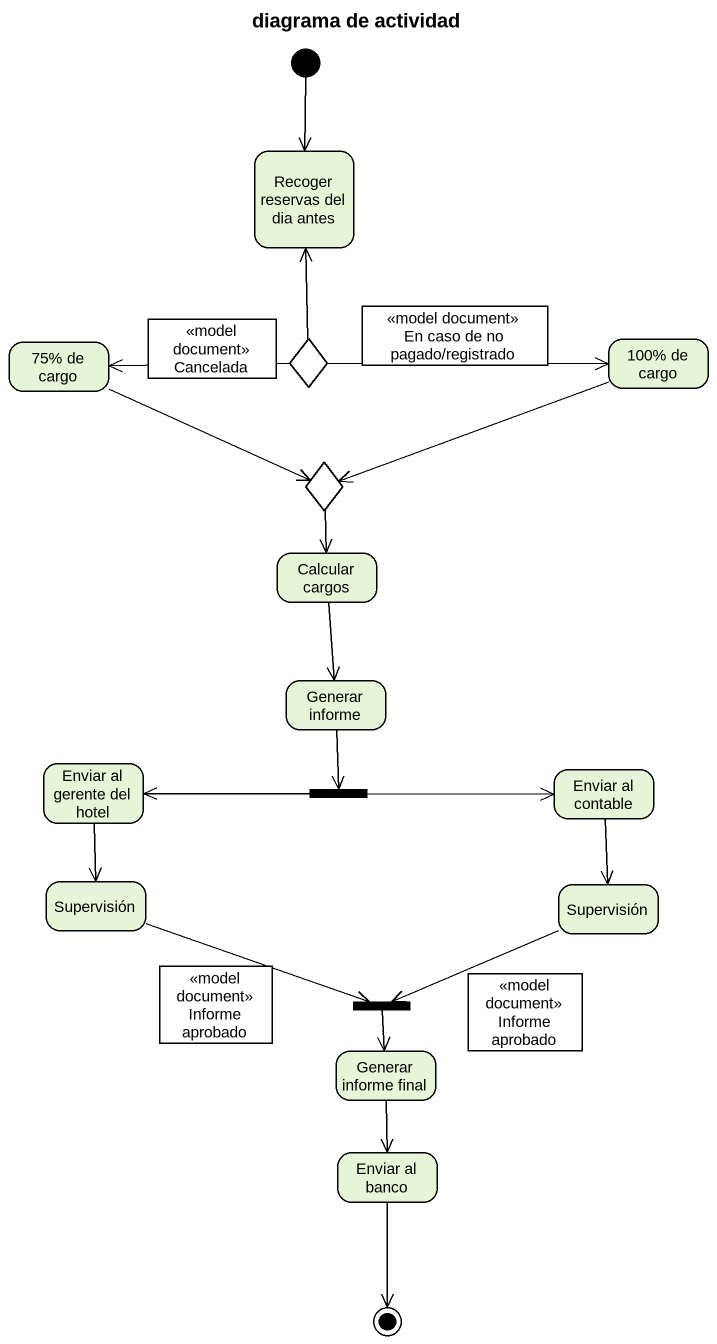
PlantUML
@startuml
title diagrama de actividad
hide empty description
state "Recoger reservas del dia antes" as Recoger_reservas_del_dia
state "75% de cargo" as s75_de_cargo
state Cancelada <<model document>> #FFFFFF
state choice1 <<choice>>
state "En caso de no pagado/registrado" as En_caso_de_no_pagado <<model document>> #FFFFFF
state "100% de cargo" as s100_de_cargo
state choice2 <<choice>>
state "Calcular cargos" as Calcular_cargos
state "Generar informe" as Generar_informe
state "Enviar al gerente del hotel" as Enviar_al_gerente_del_hotel
state fork1 <<fork>>
state "Enviar al contable" as Enviar_al_contable
state Supervisión
state "Supervisión" as Supervisión_2
state "Informe aprobado" as Informe_aprobado <<model document>> #FFFFFF
state "Informe aprobado" as Informe_aprobado_2 <<model document>> #FFFFFF
state "Generar informe final" as Generar_informe_final
state fork2 <<join>>
state "Enviar al banco" as Enviar_al_banco
[*] --> Recoger_reservas_del_dia
s75_de_cargo -right-> choice2
choice1 -up-> Recoger_reservas_del_dia
choice1 -left-> s75_de_cargo
choice1 -right-> s100_de_cargo
s100_de_cargo -left-> choice2
choice2 --> Calcular_cargos
Calcular_cargos --> Generar_informe
Generar_informe --> fork1
Enviar_al_gerente_del_hotel --> Supervisión
fork1 -left-> Enviar_al_gerente_del_hotel
fork1 -right-> Enviar_al_contable
Enviar_al_contable --> Supervisión_2
Supervisión -right-> fork2
Supervisión_2 -left-> fork2
Generar_informe_final --> Enviar_al_banco
fork2 --> Generar_informe_final
Enviar_al_banco --> [*]
@enduml
